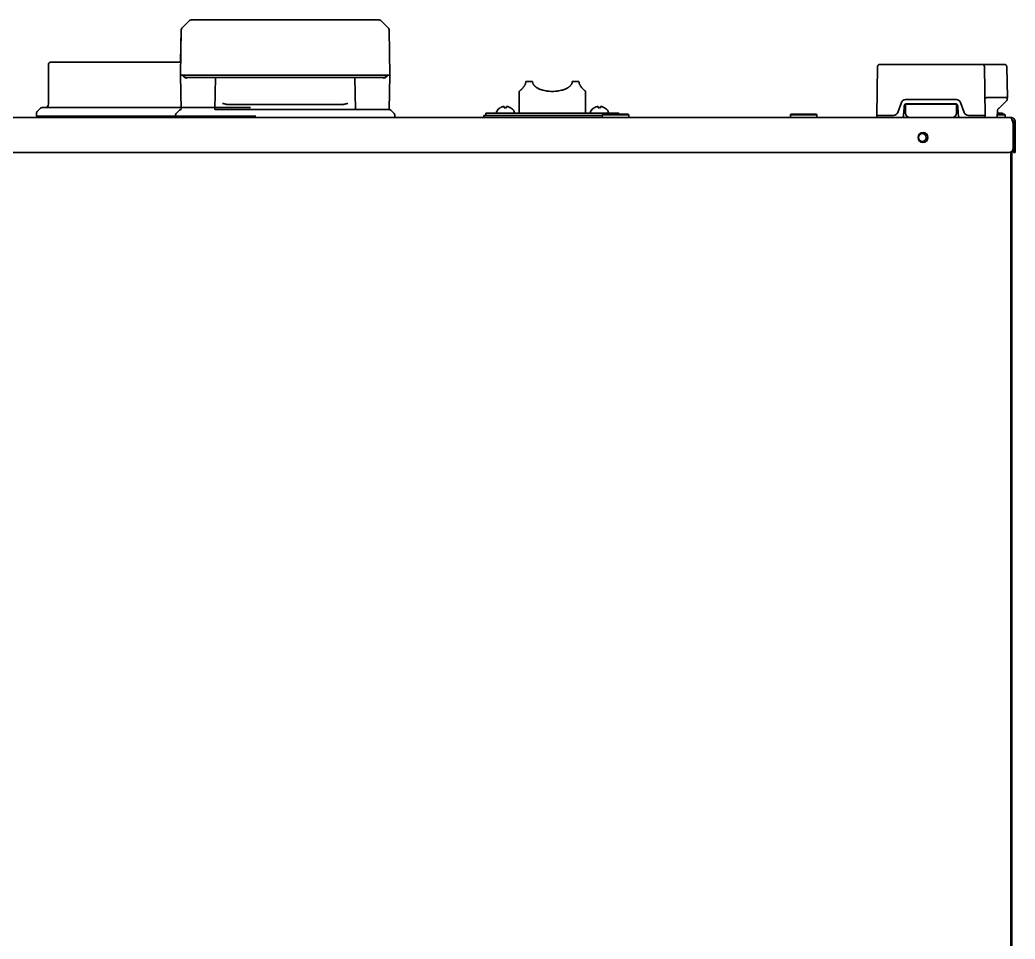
# Model space of a CAD drawing. Extents: x 53 to 4125, y 6244 to 9910.
# Drawn here: x 356.2 to 805.8, y 8372 to 8787 of the extents above; entities that cross this region are included whole.
import ezdxf

# ---------------------------------------------------------------- set-up
doc = ezdxf.new("R2010")
doc.units = 0
doc.header["$LTSCALE"] = 5
doc.layers.add('1', color=7, linetype='CONTINUOUS', true_color=0xffffff)
doc.layers.add('ORTHO$15', color=7, linetype='CONTINUOUS', true_color=0xffffff)

msp = doc.modelspace()

# ---------------------------------------------------------------- linework, layer by layer
at = {"layer": '1', "color": 7, "linetype": 'Continuous', "lineweight": 35}
for p, q in [((429.4, 8783.29), (432.88, 8786.72)), ((432.88, 8786.72), (429.4, 8783.29)), ((433.58, 8787), (476.04, 8787)), ((476.04, 8787), (518.49, 8787)), ((519.19, 8786.72), (522.68, 8783.29)), ((429.1, 8782.59), (428.74, 8762)), ((428.84, 8767.9), (429.1, 8782.59)), ((522.98, 8782.59), (523.34, 8762)), ((369.09, 8748.9), (369.09, 8766.9)), ((369.09, 8748.9), (369.09, 8766.9)), ((375.18, 8767.9), (370.09, 8767.9)), ((375.18, 8767.9), (370.09, 8767.9)), ((385.17, 8767.9), (375.18, 8767.9)), ((385.17, 8767.9), (375.18, 8767.9)), ((388.17, 8767.9), (385.17, 8767.9)), ((388.17, 8767.9), (385.17, 8767.9)), ((428.84, 8767.9), (388.17, 8767.9)), ((428.84, 8767.9), (388.17, 8767.9)), ((523.34, 8762), (428.74, 8762)), ((428.74, 8762), (429.01, 8746.5)), ((523.34, 8762), (523.07, 8746.5)), ((430.74, 8761), (520.52, 8761)), ((444.54, 8761), (444.28, 8746.5)), ((507.54, 8761), (507.8, 8746.5)), ((586.03, 8759.23), (584.76, 8759.23)), ((584.76, 8759.23), (586.03, 8759.23)), ((587.76, 8759.23), (587.76, 8759.23)), ((587.76, 8759.23), (587.76, 8759.23)), ((605.76, 8759.23), (605.76, 8759.23)), ((605.76, 8759.23), (605.76, 8759.23)), ((608.76, 8759.23), (607.48, 8759.23)), ((607.48, 8759.23), (608.76, 8759.23)), ((581.76, 8754.73), (581.76, 8744.9)), ((611.76, 8744.9), (611.76, 8754.73)), ((502.01, 8748.75), (450.07, 8748.75)), ((502.01, 8748.75), (450.07, 8748.75)), ((363.76, 8743.6), (363.76, 8744.99)), ((363.76, 8743.6), (363.76, 8744.99)), ((363.76, 8743.6), (364.51, 8743.6)), ((363.76, 8743.6), (364.51, 8743.6)), ((364.05, 8745.69), (365.46, 8747.11)), ((364.05, 8745.69), (365.46, 8747.11)), ((364.51, 8743.6), (462.76, 8743.6)), ((364.51, 8743.6), (462.76, 8743.6)), ((366.17, 8747.4), (413.26, 8747.4)), ((366.17, 8747.4), (413.26, 8747.4)), ((413.26, 8747.4), (460.34, 8747.4)), ((413.26, 8747.4), (460.34, 8747.4)), ((426.54, 8744.09), (426.54, 8742.9)), ((426.54, 8744.09), (426.54, 8742.9)), ((428.25, 8746.21), (426.83, 8744.79)), ((428.25, 8746.21), (426.83, 8744.79)), ((444.28, 8746.5), (476.04, 8746.5)), ((461.65, 8746.5), (476.04, 8746.5)), ((476.04, 8746.5), (523.13, 8746.5)), ((476.04, 8746.5), (523.13, 8746.5)), ((523.83, 8746.21), (525.25, 8744.79)), ((523.83, 8746.21), (525.25, 8744.79)), ((525.54, 8744.09), (525.54, 8742.9)), ((525.54, 8744.09), (525.54, 8742.9)), ((565.76, 8743.9), (565.76, 8742.9)), ((565.76, 8743.9), (619.26, 8743.9)), ((566.76, 8744.9), (566.76, 8743.9)), ((566.76, 8744.9), (626.76, 8744.9)), ((571.54, 8745.5), (571.54, 8745.3)), ((573.24, 8747.35), (573.24, 8747.38)), ((577.84, 8747.38), (577.84, 8747.35)), ((579.54, 8745.3), (579.54, 8745.5)), ((613.97, 8745.5), (613.97, 8745.3)), ((615.67, 8747.35), (615.67, 8747.38)), ((620.27, 8747.38), (620.27, 8747.35)), ((621.97, 8745.3), (621.97, 8745.5)), ((626.76, 8744.4), (626.76, 8744.9))]:
    msp.add_line(p, q, dxfattribs=at)
for centre, radius, start, end in [((433.58, 8786), 1, 90, 134.5), ((433.58, 8786), 1, 90, 134.5), ((518.49, 8786), 1, 45.5, 90), ((430.1, 8782.58), 1, 134.5, 179), ((430.1, 8782.58), 1, 134.5, 179), ((521.98, 8782.58), 1, 1, 45.5), ((370.09, 8766.9), 1, 90, 180), ((370.09, 8766.9), 1, 90, 180), ((367.59, 8748.9), 1.5, 270, 0), ((367.59, 8748.9), 1.5, 270, 0), ((364.76, 8744.99), 1, 135, 180), ((364.76, 8744.99), 1, 135, 180), ((366.17, 8746.4), 1, 90, 135), ((366.17, 8746.4), 1, 90, 135), ((427.54, 8744.09), 1, 135, 180), ((427.54, 8744.09), 1, 135, 180), ((428.95, 8745.5), 1, 90, 135), ((428.95, 8745.5), 1, 90, 135), ((523.13, 8745.5), 1, 45, 90), ((523.13, 8745.5), 1, 45, 90), ((524.54, 8744.09), 1, 0, 45), ((524.54, 8744.09), 1, 0, 45), ((571.94, 8745.5), 0.4, 149.6988, 180), ((571.94, 8745.3), 0.4, 180, 270), ((575.74, 8743.28), 4.8, 121.5837, 149.6988), ((575.54, 8743.6), 3.78, 90.0035, 97.6041), ((575.54, 8743.6), 3.78, 82.3959, 89.9965), ((575.34, 8743.28), 4.8, 30.3012, 58.4186), ((579.14, 8745.3), 0.4, 270, 0), ((579.14, 8745.5), 0.4, 0, 30.3012), ((614.37, 8745.5), 0.4, 149.6988, 180), ((614.37, 8745.3), 0.4, 180, 270), ((618.17, 8743.28), 4.8, 121.5837, 149.6988), ((617.97, 8743.6), 3.78, 90.0035, 97.6041), ((617.97, 8743.6), 3.78, 82.3959, 89.9965), ((617.77, 8743.28), 4.8, 30.3012, 58.4186), ((621.57, 8745.3), 0.4, 270, 0), ((621.57, 8745.5), 0.4, 0, 30.3012)]:
    msp.add_arc(centre, radius, start, end, dxfattribs=at)
for major_axis, start_param, end_param in [((-15, 0), 0.643501, 0.927295), ((-15, 0), 5.35589, 5.639684), ((14, 0), 2.269019, 2.44337), ((14, 0), 3.839815, 4.014167), ((-15, 0), 2.214297, 2.498092), ((-15, 0), 3.785094, 4.068888), ((14, 0), 5.410611, 5.584963), ((14, 0), 0.698222, 0.872574)]:
    msp.add_ellipse((596.76, 8759.23), major_axis=major_axis, ratio=0.000037, start_param=start_param, end_param=end_param, dxfattribs=at)
for points, knots in [([(429.83, 8761.98), (429.83, 8761.98), (429.83, 8761.97), (429.84, 8761.95), (429.85, 8761.94), (429.86, 8761.92), (429.87, 8761.91), (429.88, 8761.89), (429.89, 8761.88), (429.9, 8761.86), (429.91, 8761.85), (429.92, 8761.83), (429.93, 8761.82), (429.94, 8761.8), (429.95, 8761.79), (429.96, 8761.78), (429.97, 8761.76), (429.98, 8761.75), (429.99, 8761.73), (430, 8761.72), (430.02, 8761.71), (430.03, 8761.69), (430.04, 8761.68), (430.05, 8761.67), (430.06, 8761.66), (430.07, 8761.64), (430.09, 8761.63), (430.1, 8761.62), (430.11, 8761.61), (430.12, 8761.59), (430.13, 8761.58), (430.15, 8761.57), (430.16, 8761.56), (430.17, 8761.55), (430.18, 8761.54), (430.19, 8761.53), (430.21, 8761.52), (430.22, 8761.51), (430.23, 8761.49), (430.24, 8761.48), (430.26, 8761.47), (430.27, 8761.46), (430.28, 8761.45), (430.29, 8761.44), (430.31, 8761.43), (430.32, 8761.43), (430.33, 8761.42), (430.34, 8761.41), (430.36, 8761.4), (430.37, 8761.39), (430.38, 8761.38), (430.39, 8761.37), (430.41, 8761.36), (430.42, 8761.36), (430.43, 8761.35), (430.44, 8761.34), (430.46, 8761.33), (430.47, 8761.32), (430.48, 8761.32), (430.49, 8761.31), (430.5, 8761.3), (430.52, 8761.3), (430.53, 8761.29), (430.54, 8761.28), (430.55, 8761.27), (430.56, 8761.27), (430.57, 8761.26), (430.59, 8761.25), (430.62, 8761.24), (430.66, 8761.22), (430.7, 8761.2), (430.73, 8761.18), (430.77, 8761.17), (430.81, 8761.15), (430.85, 8761.14), (430.88, 8761.12), (430.92, 8761.11), (430.96, 8761.1), (431, 8761.09), (431.04, 8761.07), (431.07, 8761.06), (431.11, 8761.06), (431.15, 8761.05), (431.19, 8761.04), (431.22, 8761.03), (431.26, 8761.03), (431.3, 8761.02), (431.34, 8761.02), (431.37, 8761.01), (431.41, 8761.01), (431.45, 8761.01), (431.48, 8761), (431.52, 8761), (431.55, 8761), (431.56, 8761)], [0, 0, 0, 0, 0.011672, 0.023259, 0.03476, 0.046176, 0.057505, 0.068749, 0.079908, 0.09098, 0.101967, 0.112867, 0.123682, 0.134411, 0.145054, 0.155611, 0.166082, 0.176467, 0.186766, 0.196979, 0.207106, 0.217146, 0.227101, 0.23697, 0.246752, 0.256449, 0.266059, 0.275583, 0.285021, 0.294373, 0.303639, 0.312819, 0.321912, 0.33092, 0.339841, 0.348677, 0.357426, 0.36609, 0.374667, 0.383158, 0.391564, 0.399883, 0.408116, 0.416264, 0.424325, 0.4323, 0.44019, 0.447994, 0.455712, 0.463344, 0.47089, 0.478351, 0.485726, 0.493015, 0.500218, 0.507336, 0.514368, 0.521315, 0.528176, 0.534951, 0.541641, 0.548246, 0.554765, 0.561199, 0.567547, 0.573811, 0.579988, 0.586081, 0.604999, 0.623671, 0.642098, 0.660281, 0.67822, 0.695916, 0.713369, 0.73058, 0.74755, 0.76428, 0.780769, 0.79702, 0.813033, 0.828809, 0.844349, 0.859653, 0.874723, 0.88956, 0.904165, 0.918538, 0.932682, 0.946598, 0.960286, 0.973748, 0.986986, 1, 1, 1, 1]), ([(431.69, 8760.76), (431.68, 8760.76), (431.67, 8760.76), (431.65, 8760.76), (431.63, 8760.76), (431.61, 8760.76), (431.59, 8760.76), (431.57, 8760.76), (431.55, 8760.76), (431.52, 8760.77), (431.5, 8760.77), (431.48, 8760.77), (431.46, 8760.77), (431.44, 8760.77), (431.42, 8760.78), (431.4, 8760.78), (431.38, 8760.78), (431.36, 8760.79), (431.34, 8760.79), (431.32, 8760.79), (431.3, 8760.8), (431.28, 8760.8), (431.26, 8760.81), (431.25, 8760.81), (431.23, 8760.82), (431.21, 8760.82), (431.19, 8760.83), (431.17, 8760.83), (431.15, 8760.84), (431.13, 8760.84), (431.07, 8760.86), (430.98, 8760.89), (430.86, 8760.94), (430.74, 8761), (430.66, 8761.05), (430.6, 8761.09), (430.57, 8761.1), (430.55, 8761.12), (430.52, 8761.14), (430.5, 8761.16), (430.47, 8761.18), (430.44, 8761.2), (430.42, 8761.22), (430.39, 8761.24), (430.37, 8761.26), (430.34, 8761.28), (430.32, 8761.3), (430.29, 8761.33), (430.27, 8761.35), (430.24, 8761.37), (430.22, 8761.4), (430.19, 8761.42), (430.17, 8761.45), (430.14, 8761.48), (430.12, 8761.5), (430.1, 8761.53), (430.07, 8761.56), (430.05, 8761.59), (430.03, 8761.62), (430.01, 8761.65), (429.99, 8761.68), (429.97, 8761.71), (429.95, 8761.74), (429.93, 8761.78), (429.91, 8761.81), (429.89, 8761.84), (429.87, 8761.88), (429.86, 8761.91), (429.84, 8761.95), (429.83, 8761.97), (429.83, 8761.98)], [0, 0, 0, 0, 0.006738, 0.013499, 0.020284, 0.027094, 0.03393, 0.04079, 0.047677, 0.05459, 0.061531, 0.068498, 0.075494, 0.082518, 0.08957, 0.096652, 0.103764, 0.110905, 0.118077, 0.12528, 0.132513, 0.139779, 0.147077, 0.154407, 0.16177, 0.169166, 0.176596, 0.184059, 0.191558, 0.19909, 0.206658, 0.25457, 0.305165, 0.358509, 0.414657, 0.427165, 0.439917, 0.452914, 0.466157, 0.479645, 0.49338, 0.50736, 0.521588, 0.536063, 0.550786, 0.565756, 0.580975, 0.596442, 0.612158, 0.628123, 0.644336, 0.6608, 0.677513, 0.694475, 0.711688, 0.729151, 0.746865, 0.764829, 0.783044, 0.80151, 0.820226, 0.839195, 0.858414, 0.877885, 0.897608, 0.917582, 0.937808, 0.958287, 0.979017, 1, 1, 1, 1]), ([(520.39, 8760.76), (520.4, 8760.76), (520.41, 8760.76), (520.43, 8760.76), (520.45, 8760.76), (520.47, 8760.76), (520.49, 8760.76), (520.51, 8760.76), (520.53, 8760.76), (520.55, 8760.77), (520.57, 8760.77), (520.59, 8760.77), (520.61, 8760.77), (520.63, 8760.77), (520.65, 8760.78), (520.67, 8760.78), (520.69, 8760.78), (520.71, 8760.79), (520.73, 8760.79), (520.75, 8760.79), (520.77, 8760.8), (520.79, 8760.8), (520.81, 8760.81), (520.83, 8760.81), (520.85, 8760.82), (520.87, 8760.82), (520.89, 8760.83), (520.91, 8760.83), (520.93, 8760.84), (520.95, 8760.84), (521.01, 8760.86), (521.09, 8760.89), (521.22, 8760.94), (521.34, 8761), (521.42, 8761.05), (521.48, 8761.09), (521.5, 8761.1), (521.53, 8761.12), (521.56, 8761.14), (521.58, 8761.16), (521.61, 8761.18), (521.63, 8761.2), (521.66, 8761.22), (521.69, 8761.24), (521.71, 8761.26), (521.74, 8761.28), (521.76, 8761.3), (521.79, 8761.33), (521.81, 8761.35), (521.84, 8761.37), (521.86, 8761.4), (521.89, 8761.42), (521.91, 8761.45), (521.94, 8761.48), (521.96, 8761.5), (521.98, 8761.53), (522.01, 8761.56), (522.03, 8761.59), (522.05, 8761.62), (522.07, 8761.65), (522.09, 8761.68), (522.11, 8761.71), (522.13, 8761.74), (522.15, 8761.78), (522.17, 8761.81), (522.19, 8761.84), (522.21, 8761.88), (522.22, 8761.91), (522.24, 8761.95), (522.25, 8761.97), (522.25, 8761.98)], [0, 0, 0, 0, 0.006738, 0.013499, 0.020284, 0.027094, 0.03393, 0.04079, 0.047677, 0.05459, 0.061531, 0.068498, 0.075494, 0.082518, 0.08957, 0.096652, 0.103764, 0.110905, 0.118077, 0.12528, 0.132513, 0.139779, 0.147077, 0.154407, 0.16177, 0.169166, 0.176596, 0.184059, 0.191558, 0.19909, 0.206658, 0.25457, 0.305165, 0.358509, 0.414657, 0.427165, 0.439917, 0.452914, 0.466157, 0.479645, 0.49338, 0.50736, 0.521588, 0.536063, 0.550786, 0.565756, 0.580975, 0.596442, 0.612158, 0.628123, 0.644336, 0.6608, 0.677513, 0.694475, 0.711688, 0.729151, 0.746865, 0.764829, 0.783044, 0.80151, 0.820226, 0.839195, 0.858414, 0.877885, 0.897608, 0.917582, 0.937808, 0.958287, 0.979017, 1, 1, 1, 1]), ([(522.25, 8761.98), (522.25, 8761.98), (522.24, 8761.97), (522.24, 8761.95), (522.23, 8761.94), (522.22, 8761.92), (522.21, 8761.91), (522.2, 8761.89), (522.19, 8761.88), (522.18, 8761.86), (522.17, 8761.85), (522.16, 8761.83), (522.15, 8761.82), (522.14, 8761.8), (522.13, 8761.79), (522.12, 8761.78), (522.11, 8761.76), (522.1, 8761.75), (522.09, 8761.73), (522.07, 8761.72), (522.06, 8761.71), (522.05, 8761.69), (522.04, 8761.68), (522.03, 8761.67), (522.02, 8761.66), (522.01, 8761.64), (521.99, 8761.63), (521.98, 8761.62), (521.97, 8761.61), (521.96, 8761.59), (521.95, 8761.58), (521.93, 8761.57), (521.92, 8761.56), (521.91, 8761.55), (521.9, 8761.54), (521.88, 8761.53), (521.87, 8761.52), (521.86, 8761.51), (521.85, 8761.49), (521.83, 8761.48), (521.82, 8761.47), (521.81, 8761.46), (521.8, 8761.45), (521.78, 8761.44), (521.77, 8761.43), (521.76, 8761.43), (521.75, 8761.42), (521.73, 8761.41), (521.72, 8761.4), (521.71, 8761.39), (521.7, 8761.38), (521.68, 8761.37), (521.67, 8761.36), (521.66, 8761.36), (521.65, 8761.35), (521.64, 8761.34), (521.62, 8761.33), (521.61, 8761.32), (521.6, 8761.32), (521.59, 8761.31), (521.58, 8761.3), (521.56, 8761.3), (521.55, 8761.29), (521.54, 8761.28), (521.53, 8761.27), (521.52, 8761.27), (521.5, 8761.26), (521.48, 8761.25), (521.46, 8761.24), (521.42, 8761.22), (521.38, 8761.2), (521.35, 8761.18), (521.31, 8761.17), (521.27, 8761.15), (521.23, 8761.14), (521.2, 8761.12), (521.16, 8761.11), (521.12, 8761.1), (521.08, 8761.09), (521.04, 8761.07), (521.01, 8761.06), (520.97, 8761.06), (520.93, 8761.05), (520.89, 8761.04), (520.85, 8761.03), (520.82, 8761.03), (520.78, 8761.02), (520.74, 8761.02), (520.7, 8761.01), (520.67, 8761.01), (520.63, 8761.01), (520.59, 8761), (520.56, 8761), (520.53, 8761), (520.52, 8761)], [0, 0, 0, 0, 0.011672, 0.023259, 0.03476, 0.046176, 0.057505, 0.068749, 0.079908, 0.09098, 0.101967, 0.112867, 0.123682, 0.134411, 0.145054, 0.155611, 0.166082, 0.176467, 0.186766, 0.196979, 0.207106, 0.217146, 0.227101, 0.23697, 0.246752, 0.256449, 0.266059, 0.275583, 0.285021, 0.294373, 0.303639, 0.312819, 0.321912, 0.33092, 0.339841, 0.348677, 0.357426, 0.36609, 0.374667, 0.383158, 0.391564, 0.399883, 0.408116, 0.416264, 0.424325, 0.4323, 0.44019, 0.447994, 0.455712, 0.463344, 0.47089, 0.478351, 0.485726, 0.493015, 0.500218, 0.507336, 0.514368, 0.521315, 0.528176, 0.534951, 0.541641, 0.548246, 0.554765, 0.561199, 0.567547, 0.573811, 0.579988, 0.586081, 0.604999, 0.623671, 0.642098, 0.660281, 0.67822, 0.695916, 0.713369, 0.73058, 0.74755, 0.76428, 0.780769, 0.79702, 0.813033, 0.828809, 0.844349, 0.859653, 0.874723, 0.88956, 0.904165, 0.918538, 0.932682, 0.946598, 0.960286, 0.973748, 0.986986, 1, 1, 1, 1]), ([(584.76, 8759.23), (584.76, 8759.17), (584.76, 8759.11), (584.75, 8758.99), (584.74, 8758.93), (584.72, 8758.75), (584.7, 8758.64), (584.65, 8758.41), (584.62, 8758.31), (584.55, 8758.1), (584.51, 8758), (584.45, 8757.86), (584.43, 8757.81), (584.38, 8757.72), (584.36, 8757.67), (584.29, 8757.54), (584.25, 8757.46), (584.15, 8757.29), (584.1, 8757.22), (584, 8757.07), (583.95, 8756.99), (583.88, 8756.89), (583.85, 8756.86), (583.8, 8756.79), (583.78, 8756.76), (583.7, 8756.66), (583.65, 8756.6), (583.51, 8756.41), (583.41, 8756.3), (583.22, 8756.09), (583.13, 8756), (582.95, 8755.81), (582.87, 8755.73), (582.74, 8755.61), (582.7, 8755.57), (582.63, 8755.5), (582.59, 8755.46), (582.48, 8755.36), (582.41, 8755.3), (582.22, 8755.12), (582.11, 8755.03), (581.98, 8754.92), (581.94, 8754.88), (581.89, 8754.84), (581.87, 8754.82), (581.85, 8754.8), (581.84, 8754.79), (581.83, 8754.79), (581.8, 8754.77), (581.79, 8754.75), (581.76, 8754.73), (581.76, 8754.73), (581.76, 8754.73)], [0, 0, 0, 0, 0.015631, 0.015631, 0.031262, 0.031262, 0.062524, 0.062524, 0.093785, 0.093785, 0.125047, 0.125047, 0.140678, 0.140678, 0.156309, 0.156309, 0.187571, 0.187571, 0.218832, 0.218832, 0.250094, 0.250094, 0.265725, 0.265725, 0.281356, 0.281356, 0.312618, 0.312618, 0.375141, 0.375141, 0.437665, 0.437665, 0.500188, 0.500188, 0.53145, 0.53145, 0.562712, 0.562712, 0.625235, 0.625235, 0.750283, 0.750283, 0.812806, 0.812806, 0.844068, 0.859699, 0.859699, 0.87533, 0.87533, 0.937853, 0.937853, 1, 1, 1, 1]), ([(605.76, 8759.23), (605.76, 8759.17), (605.75, 8759.11), (605.74, 8758.99), (605.74, 8758.93), (605.71, 8758.75), (605.68, 8758.64), (605.61, 8758.41), (605.57, 8758.31), (605.47, 8758.1), (605.42, 8758), (605.34, 8757.88), (605.33, 8757.86), (605.3, 8757.81), (605.28, 8757.79), (605.24, 8757.72), (605.2, 8757.67), (605.1, 8757.54), (605.03, 8757.45), (604.89, 8757.29), (604.81, 8757.22), (604.65, 8757.07), (604.57, 8756.99), (604.45, 8756.89), (604.41, 8756.85), (604.32, 8756.79), (604.28, 8756.75), (604.15, 8756.66), (604.06, 8756.59), (603.88, 8756.47), (603.79, 8756.42), (603.6, 8756.3), (603.51, 8756.25), (603.03, 8755.99), (602.63, 8755.81), (602.11, 8755.61), (602.01, 8755.57), (601.79, 8755.5), (601.47, 8755.39), (601.14, 8755.3), (600.48, 8755.12), (600.03, 8755.03), (599.45, 8754.93), (599.28, 8754.91), (599.11, 8754.88), (598.99, 8754.87), (598.93, 8754.86), (598.64, 8754.82), (598.4, 8754.8), (597.7, 8754.74), (597.23, 8754.73), (596.28, 8754.73), (595.81, 8754.75), (595.22, 8754.79), (595.1, 8754.8), (594.87, 8754.83), (594.51, 8754.87), (594.17, 8754.91), (593.48, 8755.03), (593.03, 8755.12), (592.37, 8755.29), (592.16, 8755.36), (591.83, 8755.46), (591.73, 8755.49), (591.51, 8755.57), (591.41, 8755.61), (591.09, 8755.73), (590.89, 8755.81), (590.49, 8755.99), (590.29, 8756.09), (589.91, 8756.3), (589.73, 8756.41), (589.46, 8756.59), (589.37, 8756.66), (589.19, 8756.79), (589.11, 8756.85), (588.94, 8756.99), (588.86, 8757.07), (588.7, 8757.22), (588.63, 8757.29), (588.52, 8757.42), (588.48, 8757.46), (588.41, 8757.54), (588.38, 8757.59), (588.28, 8757.72), (588.21, 8757.81), (588.1, 8758), (588.04, 8758.1), (587.98, 8758.23), (587.97, 8758.25), (587.95, 8758.31), (587.94, 8758.33), (587.9, 8758.41), (587.89, 8758.47), (587.83, 8758.64), (587.81, 8758.75), (587.78, 8758.9), (587.78, 8758.93), (587.77, 8758.99), (587.77, 8759.02), (587.76, 8759.11), (587.76, 8759.17), (587.76, 8759.23)], [0, 0, 0, 0, 0.007812, 0.007812, 0.015625, 0.015625, 0.03125, 0.03125, 0.046875, 0.046875, 0.0625, 0.0625, 0.066406, 0.066406, 0.070313, 0.070313, 0.078125, 0.078125, 0.09375, 0.09375, 0.109375, 0.109375, 0.125, 0.125, 0.132813, 0.132813, 0.140625, 0.140625, 0.15625, 0.15625, 0.171875, 0.171875, 0.1875, 0.1875, 0.25, 0.25, 0.265625, 0.265625, 0.28125, 0.3125, 0.3125, 0.375, 0.375, 0.390625, 0.398438, 0.398438, 0.40625, 0.40625, 0.4375, 0.4375, 0.5, 0.5, 0.5625, 0.5625, 0.578125, 0.578125, 0.59375, 0.625, 0.625, 0.6875, 0.6875, 0.71875, 0.71875, 0.734375, 0.734375, 0.75, 0.75, 0.78125, 0.78125, 0.8125, 0.8125, 0.84375, 0.84375, 0.859375, 0.859375, 0.875, 0.875, 0.890625, 0.890625, 0.90625, 0.90625, 0.914062, 0.914062, 0.921875, 0.921875, 0.9375, 0.9375, 0.953125, 0.953125, 0.957031, 0.957031, 0.960937, 0.960937, 0.96875, 0.96875, 0.984375, 0.984375, 0.988281, 0.988281, 0.992187, 0.992187, 1, 1, 1, 1]), ([(611.76, 8754.73), (611.76, 8754.73), (611.76, 8754.73), (611.76, 8754.73), (611.75, 8754.73), (611.73, 8754.75), (611.71, 8754.77), (611.64, 8754.82), (611.58, 8754.88), (611.47, 8754.97), (611.43, 8755), (611.39, 8755.04), (611.37, 8755.06), (611.35, 8755.07), (611.29, 8755.13), (611.23, 8755.18), (611.1, 8755.3), (611.03, 8755.36), (610.89, 8755.5), (610.81, 8755.57), (610.65, 8755.73), (610.56, 8755.81), (610.39, 8755.99), (610.3, 8756.09), (610.18, 8756.22), (610.15, 8756.25), (610.1, 8756.3), (610.08, 8756.33), (610.01, 8756.42), (609.96, 8756.47), (609.81, 8756.66), (609.71, 8756.79), (609.58, 8756.96), (609.56, 8757), (609.51, 8757.07), (609.49, 8757.1), (609.41, 8757.22), (609.36, 8757.3), (609.27, 8757.46), (609.22, 8757.54), (609.13, 8757.72), (609.09, 8757.81), (609.04, 8757.93), (609.03, 8757.95), (609.01, 8758), (608.98, 8758.07), (608.95, 8758.15), (608.9, 8758.31), (608.86, 8758.41), (608.83, 8758.55), (608.83, 8758.58), (608.81, 8758.64), (608.81, 8758.67), (608.79, 8758.75), (608.79, 8758.81), (608.76, 8758.99), (608.76, 8759.11), (608.76, 8759.23)], [0, 0, 0, 0, 0.000718, 0.000718, 0.063173, 0.063173, 0.125628, 0.125628, 0.250539, 0.250539, 0.281766, 0.29738, 0.29738, 0.312994, 0.312994, 0.375449, 0.375449, 0.437904, 0.437904, 0.500359, 0.500359, 0.562814, 0.562814, 0.625269, 0.625269, 0.640883, 0.640883, 0.656497, 0.656497, 0.687724, 0.687724, 0.75018, 0.75018, 0.765793, 0.765793, 0.781407, 0.781407, 0.812635, 0.812635, 0.843862, 0.843862, 0.87509, 0.87509, 0.882897, 0.882897, 0.890704, 0.906317, 0.906317, 0.937545, 0.937545, 0.945352, 0.945352, 0.953159, 0.953159, 0.968772, 0.968772, 1, 1, 1, 1]), ([(447.78, 8749.28), (447.78, 8749.28), (447.79, 8749.28), (447.81, 8749.28), (447.83, 8749.27), (447.88, 8749.26), (447.93, 8749.25), (448.02, 8749.23), (448.08, 8749.22), (448.26, 8749.18), (448.38, 8749.16), (448.55, 8749.12), (448.61, 8749.11), (448.69, 8749.09), (448.72, 8749.08), (448.77, 8749.07), (448.8, 8749.06), (448.93, 8749.03), (449.14, 8748.99), (449.32, 8748.94), (449.43, 8748.92), (449.46, 8748.91), (449.5, 8748.9), (449.52, 8748.89), (449.58, 8748.88), (449.62, 8748.87), (449.73, 8748.84), (449.8, 8748.82), (449.93, 8748.79), (449.98, 8748.77), (450.03, 8748.76)], [0, 0, 0, 0, 0.007812, 0.007812, 0.015625, 0.03125, 0.0625, 0.0625, 0.125, 0.125, 0.25, 0.25, 0.3125, 0.3125, 0.34375, 0.34375, 0.375, 0.375, 0.5, 0.625, 0.625, 0.65625, 0.65625, 0.6875, 0.6875, 0.75, 0.75, 0.875, 0.875, 1, 1, 1, 1]), ([(447.78, 8749.28), (447.78, 8749.28), (447.79, 8749.28), (447.81, 8749.28), (447.83, 8749.27), (447.88, 8749.26), (447.93, 8749.25), (448.02, 8749.23), (448.08, 8749.22), (448.26, 8749.18), (448.38, 8749.16), (448.55, 8749.12), (448.61, 8749.11), (448.69, 8749.09), (448.72, 8749.08), (448.77, 8749.07), (448.8, 8749.06), (448.93, 8749.03), (449.14, 8748.99), (449.32, 8748.94), (449.43, 8748.92), (449.46, 8748.91), (449.5, 8748.9), (449.52, 8748.89), (449.58, 8748.88), (449.62, 8748.87), (449.73, 8748.84), (449.8, 8748.82), (449.93, 8748.79), (449.98, 8748.77), (450.03, 8748.76)], [0, 0, 0, 0, 0.007812, 0.007812, 0.015625, 0.03125, 0.0625, 0.0625, 0.125, 0.125, 0.25, 0.25, 0.3125, 0.3125, 0.34375, 0.34375, 0.375, 0.375, 0.5, 0.625, 0.625, 0.65625, 0.65625, 0.6875, 0.6875, 0.75, 0.75, 0.875, 0.875, 1, 1, 1, 1]), ([(504.3, 8749.28), (504.3, 8749.28), (504.29, 8749.28), (504.27, 8749.28), (504.25, 8749.27), (504.2, 8749.26), (504.15, 8749.25), (504.06, 8749.23), (504, 8749.22), (503.82, 8749.18), (503.7, 8749.16), (503.53, 8749.12), (503.47, 8749.11), (503.39, 8749.09), (503.36, 8749.08), (503.31, 8749.07), (503.28, 8749.06), (503.15, 8749.03), (502.94, 8748.99), (502.76, 8748.94), (502.65, 8748.92), (502.62, 8748.91), (502.58, 8748.9), (502.56, 8748.89), (502.5, 8748.88), (502.46, 8748.87), (502.35, 8748.84), (502.28, 8748.82), (502.15, 8748.79), (502.1, 8748.77), (502.05, 8748.76)], [0, 0, 0, 0, 0.007812, 0.007812, 0.015625, 0.03125, 0.0625, 0.0625, 0.125, 0.125, 0.25, 0.25, 0.3125, 0.3125, 0.34375, 0.34375, 0.375, 0.375, 0.5, 0.625, 0.625, 0.65625, 0.65625, 0.6875, 0.6875, 0.75, 0.75, 0.875, 0.875, 1, 1, 1, 1]), ([(504.3, 8749.28), (504.3, 8749.28), (504.29, 8749.28), (504.27, 8749.28), (504.25, 8749.27), (504.2, 8749.26), (504.15, 8749.25), (504.06, 8749.23), (504, 8749.22), (503.82, 8749.18), (503.7, 8749.16), (503.53, 8749.12), (503.47, 8749.11), (503.39, 8749.09), (503.36, 8749.08), (503.31, 8749.07), (503.28, 8749.06), (503.15, 8749.03), (502.94, 8748.99), (502.76, 8748.94), (502.65, 8748.92), (502.62, 8748.91), (502.58, 8748.9), (502.56, 8748.89), (502.5, 8748.88), (502.46, 8748.87), (502.35, 8748.84), (502.28, 8748.82), (502.15, 8748.79), (502.1, 8748.77), (502.05, 8748.76)], [0, 0, 0, 0, 0.007812, 0.007812, 0.015625, 0.03125, 0.0625, 0.0625, 0.125, 0.125, 0.25, 0.25, 0.3125, 0.3125, 0.34375, 0.34375, 0.375, 0.375, 0.5, 0.625, 0.625, 0.65625, 0.65625, 0.6875, 0.6875, 0.75, 0.75, 0.875, 0.875, 1, 1, 1, 1]), ([(575.04, 8747.35), (575.04, 8747.47), (575.04, 8747.58), (575.04, 8747.72), (575.04, 8747.76), (575.04, 8747.83), (575.04, 8747.87), (575.04, 8747.9)], [0, 0, 0, 0, 0.5, 0.5, 0.75, 0.75, 1, 1, 1, 1]), ([(577.84, 8747.35), (577.64, 8747.47), (577.43, 8747.58), (577.1, 8747.72), (576.99, 8747.76), (576.77, 8747.83), (576.65, 8747.87), (576.54, 8747.9)], [0, 0, 0, 0, 0.5, 0.5, 0.75, 0.75, 1, 1, 1, 1]), ([(617.47, 8747.35), (617.47, 8747.47), (617.47, 8747.58), (617.47, 8747.72), (617.47, 8747.76), (617.47, 8747.83), (617.47, 8747.87), (617.47, 8747.9)], [0, 0, 0, 0, 0.5, 0.5, 0.75, 0.75, 1, 1, 1, 1]), ([(620.27, 8747.35), (620.07, 8747.47), (619.86, 8747.58), (619.54, 8747.72), (619.43, 8747.76), (619.2, 8747.83), (619.09, 8747.87), (618.97, 8747.9)], [0, 0, 0, 0, 0.5, 0.5, 0.75, 0.75, 1, 1, 1, 1])]:
    msp.add_open_spline(points, degree=3, knots=knots, dxfattribs=at)
for points in [[(450.03, 8748.76), (450.04, 8748.76), (450.06, 8748.75), (450.07, 8748.75)], [(450.03, 8748.76), (450.04, 8748.76), (450.06, 8748.75), (450.07, 8748.75)], [(502.05, 8748.76), (502.03, 8748.76), (502.02, 8748.75), (502.01, 8748.75)], [(502.05, 8748.76), (502.03, 8748.76), (502.02, 8748.75), (502.01, 8748.75)], [(574.54, 8747.9), (574.48, 8747.88), (574.38, 8747.85), (574.21, 8747.8), (574.06, 8747.75), (573.9, 8747.69), (573.75, 8747.62), (573.59, 8747.54), (573.43, 8747.46), (573.3, 8747.39), (573.24, 8747.35)], [(575.04, 8747.9), (575.01, 8747.9), (574.97, 8747.91), (574.9, 8747.91), (574.82, 8747.91), (574.75, 8747.91), (574.68, 8747.91), (574.61, 8747.91), (574.56, 8747.9), (574.54, 8747.9)], [(576.54, 8747.9), (576.51, 8747.9), (576.46, 8747.91), (576.39, 8747.91), (576.32, 8747.91), (576.25, 8747.91), (576.18, 8747.91), (576.11, 8747.91), (576.06, 8747.9), (576.04, 8747.9)], [(576.04, 8747.9), (576.04, 8747.88), (576.04, 8747.85), (576.04, 8747.8), (576.04, 8747.75), (576.04, 8747.69), (576.04, 8747.62), (576.04, 8747.54), (576.04, 8747.46), (576.04, 8747.39), (576.04, 8747.35)], [(616.97, 8747.9), (616.92, 8747.88), (616.81, 8747.85), (616.65, 8747.8), (616.49, 8747.75), (616.33, 8747.69), (616.18, 8747.62), (616.03, 8747.54), (615.86, 8747.46), (615.74, 8747.39), (615.67, 8747.35)], [(617.47, 8747.9), (617.45, 8747.9), (617.4, 8747.91), (617.33, 8747.91), (617.26, 8747.91), (617.19, 8747.91), (617.12, 8747.91), (617.04, 8747.91), (617, 8747.9), (616.97, 8747.9)], [(618.97, 8747.9), (618.95, 8747.9), (618.9, 8747.91), (618.82, 8747.91), (618.75, 8747.91), (618.68, 8747.91), (618.61, 8747.91), (618.54, 8747.91), (618.5, 8747.9), (618.47, 8747.9)], [(618.47, 8747.9), (618.47, 8747.88), (618.47, 8747.85), (618.47, 8747.8), (618.47, 8747.75), (618.47, 8747.69), (618.47, 8747.62), (618.47, 8747.54), (618.47, 8747.46), (618.47, 8747.39), (618.47, 8747.35)]]:
    msp.add_open_spline(points, degree=3, dxfattribs=at)
at = {"layer": 'ORTHO$15', "color": 7, "linetype": 'Continuous', "lineweight": 35, "extrusion": (0, 1, 0)}
for p, q in [((743.26, 8743.9), (743.64, 8765.92)), ((744.64, 8766.9), (750.26, 8766.9)), ((750.26, 8766.9), (750.87, 8766.9)), ((752.81, 8766.9), (754.44, 8766.9)), ((756.26, 8766.9), (779.25, 8766.9)), ((781.07, 8766.9), (782.7, 8766.9)), ((784.65, 8766.9), (785.26, 8766.9)), ((785.26, 8766.9), (790.87, 8766.9)), ((790.87, 8766.9), (799.33, 8766.9)), ((791.87, 8765.92), (792.26, 8743.9)), ((799.33, 8766.9), (801.01, 8766.9)), ((802.01, 8765.92), (802.26, 8751.9)), ((754.38, 8749.7), (752.75, 8745.22)), ((779.25, 8751.02), (756.26, 8751.02)), ((756.26, 8748.9), (756.26, 8749.05)), ((756.26, 8748.9), (756.76, 8748.9)), ((756.26, 8748.46), (756.26, 8748.9)), ((756.26, 8747.68), (756.26, 8748.46)), ((778.82, 8749.15), (756.69, 8749.15)), ((778.76, 8748.9), (756.76, 8748.9)), ((779.26, 8748.9), (778.76, 8748.9)), ((779.26, 8748.9), (779.26, 8749.04)), ((779.26, 8748.9), (779.26, 8748.46)), ((779.26, 8748.46), (779.26, 8747.68)), ((782.77, 8745.22), (781.13, 8749.7)), ((800.21, 8751.9), (792.93, 8751.9)), ((798.55, 8747.19), (802.02, 8750.67)), ((802.26, 8751.9), (800.21, 8751.9)), ((802.26, 8751.9), (802.24, 8751.19)), ((619.51, 8744.4), (619.26, 8744.15)), ((619.26, 8744.15), (619.26, 8742.9)), ((631.26, 8744.15), (619.26, 8744.15)), ((631.01, 8744.4), (619.51, 8744.4)), ((631.26, 8744.15), (631.01, 8744.4)), ((631.26, 8742.9), (631.26, 8744.15)), ((704.51, 8744.4), (704.26, 8744.15)), ((716.26, 8744.15), (704.26, 8744.15)), ((704.26, 8744.15), (704.26, 8742.9)), ((716.01, 8744.4), (704.51, 8744.4)), ((716.26, 8744.15), (716.01, 8744.4)), ((716.26, 8742.9), (716.26, 8744.15)), ((743.26, 8743.64), (743.26, 8743.9)), ((750.26, 8743.9), (743.26, 8743.9)), ((750.87, 8743.9), (750.26, 8743.9)), ((755.53, 8745.9), (756.26, 8745.9)), ((756.26, 8744.9), (756.26, 8747.68)), ((779.26, 8747.68), (779.26, 8744.9)), ((779.26, 8745.9), (779.98, 8745.9)), ((785.26, 8743.9), (784.65, 8743.9)), ((792.26, 8743.9), (785.26, 8743.9)), ((792.26, 8743.9), (792.25, 8743.69)), ((797.74, 8746.16), (797.69, 8742.9)), ((801.01, 8744.4), (797.71, 8744.4)), ((801.26, 8744.15), (797.71, 8744.15)), ((797.72, 8744.9), (799.7, 8744.9)), ((801.26, 8744.15), (801.01, 8744.4)), ((801.26, 8742.9), (801.26, 8744.15)), ((54.81, 8742.9), (803.71, 8742.9)), ((803.71, 8742.9), (803.96, 8742.9)), ((804.77, 8740.78), (804.61, 8741.1)), ((804.77, 8740.78), (804.95, 8740.37)), ((804.95, 8739.93), (804.95, 8729.1)), ((804.96, 8741.1), (804.96, 8740.78)), ((804.96, 8739.93), (804.96, 8740.78)), ((804.96, 8739.93), (804.96, 8729.1)), ((805.76, 8741.1), (805.76, 8740.78)), ((805.76, 8740.78), (805.76, 8739.93)), ((805.76, 8739.93), (805.76, 8729.1)), ((802.95, 8727.1), (55.56, 8727.1)), ((803.76, 8727.27), (803.76, 8104.94)), ((804.26, 8727.57), (804.26, 8012)), ((804.96, 8727.1), (804.96, 8729.1)), ((805.76, 8727.1), (804.96, 8727.1)), ((805.76, 8727.1), (805.76, 8729.1))]:
    msp.add_line(p, q, dxfattribs=at)
at = {"layer": 'ORTHO$15', "color": 7, "linetype": 'Continuous', "lineweight": 35, "extrusion": (0, 0, -1)}
for centre, radius in [((-764.16, 8733.9), 2.25), ((-763.86, 8733.9), 1.75)]:
    msp.add_circle(centre, radius, dxfattribs=at)
at = {"layer": 'ORTHO$15', "color": 7, "linetype": 'Continuous', "lineweight": 35}
for centre, radius, start, end in [((744.64, 8765.9), 1, 90, 179), ((790.87, 8765.9), 1, 1, 90), ((801.01, 8765.9), 1, 1, 90), ((801.49, 8751.2), 0.75, 315, 359), ((744.01, 8743.65), 0.75, 181, 270), ((798.74, 8746.12), 1, 116.7646, 179), ((797.84, 8747.9), 1, 296.7646, 315), ((799.7, 8743.9), 1, 30.0005, 90), ((802.95, 8739.93), 2, 0, 25), ((802.95, 8729.1), 2, 270, 0)]:
    msp.add_arc(centre, radius, start, end, dxfattribs=at)
at = {"layer": 'ORTHO$15', "color": 7, "linetype": 'Continuous', "lineweight": 35, "extrusion": (0, 0, -1)}
for centre, radius, start, end in [((-758.26, 8744.9), 2, 270, 0), ((-777.26, 8744.9), 2, 180, 270), ((-791.45, 8743.7), 0.8, 181, 270)]:
    msp.add_arc(centre, radius, start, end, dxfattribs=at)
for centre, major_axis, start_param, end_param in [((756.69, 8748.15), (-1, 0), 1.353916, 1.570796), ((778.82, 8748.15), (-0.994, 0.111), 1.459639, 1.67652)]:
    msp.add_ellipse(centre, major_axis=major_axis, ratio=1, start_param=start_param, end_param=end_param, dxfattribs=at)
at = {"layer": 'ORTHO$15', "color": 7, "linetype": 'Continuous', "lineweight": 35}
for points, knots in [([(750.87, 8766.9), (751.03, 8766.9), (751.19, 8766.9), (751.51, 8766.9), (751.68, 8766.9), (752, 8766.9), (752.16, 8766.9), (752.41, 8766.9), (752.49, 8766.9), (752.61, 8766.9), (752.65, 8766.9), (752.73, 8766.9), (752.77, 8766.9), (752.81, 8766.9)], [0, 0, 0, 0, 0.25, 0.25, 0.5, 0.5, 0.75, 0.75, 0.875, 0.875, 0.9375, 0.9375, 1, 1, 1, 1]), ([(754.44, 8766.9), (754.48, 8766.9), (754.52, 8766.9), (754.59, 8766.9), (754.7, 8766.9), (754.82, 8766.9), (755.05, 8766.9), (755.2, 8766.9), (755.65, 8766.9), (755.95, 8766.9), (756.26, 8766.9)], [0, 0, 0, 0, 0.0625, 0.0625, 0.125, 0.25, 0.25, 0.5, 0.5, 1, 1, 1, 1]), ([(779.25, 8766.9), (779.56, 8766.9), (779.86, 8766.9), (780.31, 8766.9), (780.47, 8766.9), (780.69, 8766.9), (780.77, 8766.9), (780.88, 8766.9), (780.92, 8766.9), (781, 8766.9), (781.03, 8766.9), (781.07, 8766.9)], [0, 0, 0, 0, 0.5, 0.5, 0.75, 0.75, 0.875, 0.875, 0.9375, 0.9375, 1, 1, 1, 1]), ([(782.7, 8766.9), (782.74, 8766.9), (782.78, 8766.9), (782.86, 8766.9), (782.9, 8766.9), (783.02, 8766.9), (783.11, 8766.9), (783.35, 8766.9), (783.51, 8766.9), (783.83, 8766.9), (784, 8766.9), (784.32, 8766.9), (784.48, 8766.9), (784.65, 8766.9)], [0, 0, 0, 0, 0.0625, 0.0625, 0.125, 0.125, 0.25, 0.25, 0.5, 0.5, 0.75, 0.75, 1, 1, 1, 1]), ([(756.26, 8751.02), (755.85, 8751.02), (755.45, 8750.89), (754.77, 8750.42), (754.52, 8750.09), (754.38, 8749.7)], [0, 0, 0, 0, 0.5, 0.5, 1, 1, 1, 1]), ([(755.69, 8748.22), (755.64, 8747.49), (755.59, 8746.76), (755.49, 8745.3), (755.43, 8744.56), (755.38, 8743.83)], [0, 0, 0, 0, 0.5, 0.5, 1, 1, 1, 1]), ([(756.47, 8749.13), (756.42, 8749.12), (756.37, 8749.1), (756.29, 8749.07), (756.27, 8749.06), (756.22, 8749.04), (756.2, 8749.02), (756.13, 8748.98), (756.09, 8748.95), (756.02, 8748.9), (756, 8748.88), (755.97, 8748.84), (755.95, 8748.83), (755.9, 8748.76), (755.86, 8748.72), (755.82, 8748.65), (755.81, 8748.63), (755.79, 8748.59), (755.78, 8748.58), (755.77, 8748.56), (755.77, 8748.55), (755.74, 8748.48), (755.73, 8748.43), (755.7, 8748.33), (755.69, 8748.28), (755.69, 8748.22)], [0, 0, 0, 0, 0.125, 0.125, 0.1875, 0.1875, 0.25, 0.25, 0.375, 0.375, 0.4375, 0.4375, 0.5, 0.5, 0.625, 0.625, 0.6875, 0.6875, 0.71875, 0.71875, 0.75, 0.75, 0.875, 0.875, 1, 1, 1, 1]), ([(779.82, 8748.22), (779.82, 8748.28), (779.81, 8748.33), (779.79, 8748.41), (779.78, 8748.43), (779.77, 8748.48), (779.76, 8748.51), (779.73, 8748.58), (779.7, 8748.63), (779.66, 8748.7), (779.65, 8748.72), (779.61, 8748.76), (779.6, 8748.79), (779.54, 8748.85), (779.51, 8748.88), (779.45, 8748.94), (779.42, 8748.95), (779.39, 8748.97), (779.38, 8748.98), (779.36, 8749), (779.35, 8749), (779.29, 8749.04), (779.19, 8749.09), (779.09, 8749.12), (779.04, 8749.13)], [0, 0, 0, 0, 0.125, 0.125, 0.1875, 0.1875, 0.25, 0.25, 0.375, 0.375, 0.4375, 0.4375, 0.5, 0.5, 0.625, 0.625, 0.6875, 0.6875, 0.71875, 0.71875, 0.75, 0.75, 0.875, 1, 1, 1, 1]), ([(781.13, 8749.7), (780.99, 8750.09), (780.74, 8750.42), (780.06, 8750.89), (779.66, 8751.02), (779.25, 8751.02)], [0, 0, 0, 0, 0.5, 0.5, 1, 1, 1, 1]), ([(780.13, 8743.83), (780.08, 8744.56), (780.03, 8745.3), (779.92, 8746.76), (779.87, 8747.49), (779.82, 8748.22)], [0, 0, 0, 0, 0.5, 0.5, 1, 1, 1, 1]), ([(792.84, 8751.9), (792.81, 8751.9), (792.79, 8751.89), (792.75, 8751.88), (792.73, 8751.87), (792.66, 8751.86), (792.63, 8751.85), (792.52, 8751.82), (792.46, 8751.8), (792.39, 8751.78), (792.38, 8751.78), (792.36, 8751.77), (792.35, 8751.76), (792.32, 8751.75), (792.31, 8751.74), (792.27, 8751.71), (792.26, 8751.69), (792.26, 8751.67)], [0, 0, 0, 0, 0.0625, 0.0625, 0.125, 0.125, 0.25, 0.25, 0.5, 0.5, 0.5625, 0.5625, 0.625, 0.625, 0.75, 0.75, 1, 1, 1, 1]), ([(755.38, 8743.83), (755.38, 8743.82), (755.38, 8743.82), (755.38, 8743.8), (755.38, 8743.78), (755.38, 8743.76), (755.37, 8743.71), (755.36, 8743.68), (755.35, 8743.62), (755.34, 8743.59), (755.32, 8743.53), (755.3, 8743.5), (755.26, 8743.42), (755.23, 8743.37), (755.19, 8743.3), (755.18, 8743.29), (755.16, 8743.27), (755.15, 8743.25), (755.12, 8743.22), (755.09, 8743.2), (755.03, 8743.13), (754.98, 8743.09), (754.9, 8743.04), (754.87, 8743.03), (754.82, 8743), (754.76, 8742.97), (754.7, 8742.95), (754.65, 8742.94), (754.64, 8742.93), (754.61, 8742.93), (754.59, 8742.92), (754.51, 8742.91), (754.45, 8742.9), (754.39, 8742.9)], [0, 0, 0, 0, 0.015625, 0.015625, 0.03125, 0.0625, 0.0625, 0.125, 0.125, 0.1875, 0.1875, 0.25, 0.25, 0.375, 0.375, 0.40625, 0.40625, 0.4375, 0.4375, 0.5, 0.5, 0.625, 0.625, 0.6875, 0.6875, 0.75, 0.8125, 0.8125, 0.84375, 0.84375, 0.875, 0.875, 1, 1, 1, 1]), ([(781.13, 8742.9), (781.06, 8742.9), (781, 8742.91), (780.92, 8742.92), (780.91, 8742.93), (780.88, 8742.93), (780.86, 8742.94), (780.81, 8742.95), (780.75, 8742.97), (780.7, 8743), (780.64, 8743.03), (780.61, 8743.04), (780.53, 8743.09), (780.49, 8743.13), (780.42, 8743.19), (780.4, 8743.22), (780.36, 8743.25), (780.35, 8743.26), (780.34, 8743.29), (780.33, 8743.3), (780.28, 8743.36), (780.25, 8743.42), (780.21, 8743.5), (780.2, 8743.53), (780.17, 8743.59), (780.17, 8743.62), (780.15, 8743.68), (780.14, 8743.71), (780.14, 8743.75), (780.13, 8743.78), (780.13, 8743.8), (780.13, 8743.82), (780.13, 8743.82), (780.13, 8743.83)], [0, 0, 0, 0, 0.125, 0.125, 0.15625, 0.15625, 0.1875, 0.1875, 0.25, 0.3125, 0.3125, 0.375, 0.375, 0.5, 0.5, 0.5625, 0.5625, 0.59375, 0.59375, 0.625, 0.625, 0.75, 0.75, 0.8125, 0.8125, 0.875, 0.875, 0.9375, 0.9375, 0.96875, 0.984375, 0.984375, 1, 1, 1, 1]), ([(784.65, 8743.9), (784.24, 8743.9), (783.83, 8744.03), (783.16, 8744.5), (782.91, 8744.83), (782.77, 8745.22)], [0, 0, 0, 0, 0.5, 0.5, 1, 1, 1, 1]), ([(803.73, 8742.9), (803.73, 8742.9), (803.73, 8742.9), (803.72, 8742.9), (803.72, 8742.9), (803.72, 8742.9), (803.72, 8742.9), (803.71, 8742.9), (803.71, 8742.9), (803.71, 8742.9), (803.71, 8742.9), (803.71, 8742.9), (803.71, 8742.9), (803.71, 8742.9), (803.71, 8742.9), (803.71, 8742.9), (803.71, 8742.9)], [0, 0, 0, 0, 0.070356, 0.140723, 0.211142, 0.28165, 0.352287, 0.42309, 0.494098, 0.565348, 0.636878, 0.708725, 0.780925, 0.853514, 0.926527, 1, 1, 1, 1]), ([(804.61, 8741.1), (804.58, 8741.21), (804.54, 8741.33), (804.47, 8741.54), (804.43, 8741.65), (804.36, 8741.86), (804.32, 8741.96), (804.25, 8742.15), (804.21, 8742.24), (804.13, 8742.4), (804.1, 8742.48), (804.02, 8742.61), (803.99, 8742.67), (803.91, 8742.77), (803.88, 8742.81), (803.8, 8742.87), (803.77, 8742.89), (803.73, 8742.9)], [0, 0, 0, 0, 0.125, 0.125, 0.25, 0.25, 0.375, 0.375, 0.5, 0.5, 0.625, 0.625, 0.75, 0.75, 0.875, 0.875, 1, 1, 1, 1]), ([(804.96, 8741.1), (804.96, 8741.16), (804.95, 8741.23), (804.93, 8741.35), (804.91, 8741.41), (804.86, 8741.52), (804.84, 8741.58), (804.77, 8741.68), (804.73, 8741.73), (804.65, 8741.82), (804.6, 8741.87), (804.5, 8741.94), (804.45, 8741.97), (804.34, 8742.03), (804.28, 8742.05), (804.16, 8742.08), (804.1, 8742.09), (804.04, 8742.1)], [0, 0, 0, 0, 0.125, 0.125, 0.25, 0.25, 0.375, 0.375, 0.5, 0.5, 0.625, 0.625, 0.75, 0.75, 0.875, 0.875, 1, 1, 1, 1]), ([(805.76, 8741.1), (805.76, 8741.33), (805.71, 8741.55), (805.55, 8741.96), (805.43, 8742.16), (805.13, 8742.49), (804.95, 8742.62), (804.55, 8742.82), (804.33, 8742.88), (804.1, 8742.9)], [0, 0, 0, 0, 0.25, 0.25, 0.5, 0.5, 0.75, 0.75, 1, 1, 1, 1])]:
    msp.add_open_spline(points, degree=3, knots=knots, dxfattribs=at)
for points in [[(792.26, 8751.67), (792.26, 8751.67), (792.26, 8751.67), (792.26, 8751.67)], [(792.93, 8751.9), (792.9, 8751.9), (792.87, 8751.9), (792.84, 8751.9)], [(792.84, 8751.9), (792.84, 8751.9), (792.84, 8751.9), (792.84, 8751.9)], [(752.75, 8745.22), (752.46, 8744.44), (751.7, 8743.9), (750.87, 8743.9)], [(804.1, 8742.9), (804.06, 8742.9), (804.01, 8742.9), (803.96, 8742.9)]]:
    msp.add_open_spline(points, degree=3, dxfattribs=at)

doc.saveas('drawing.dxf')
